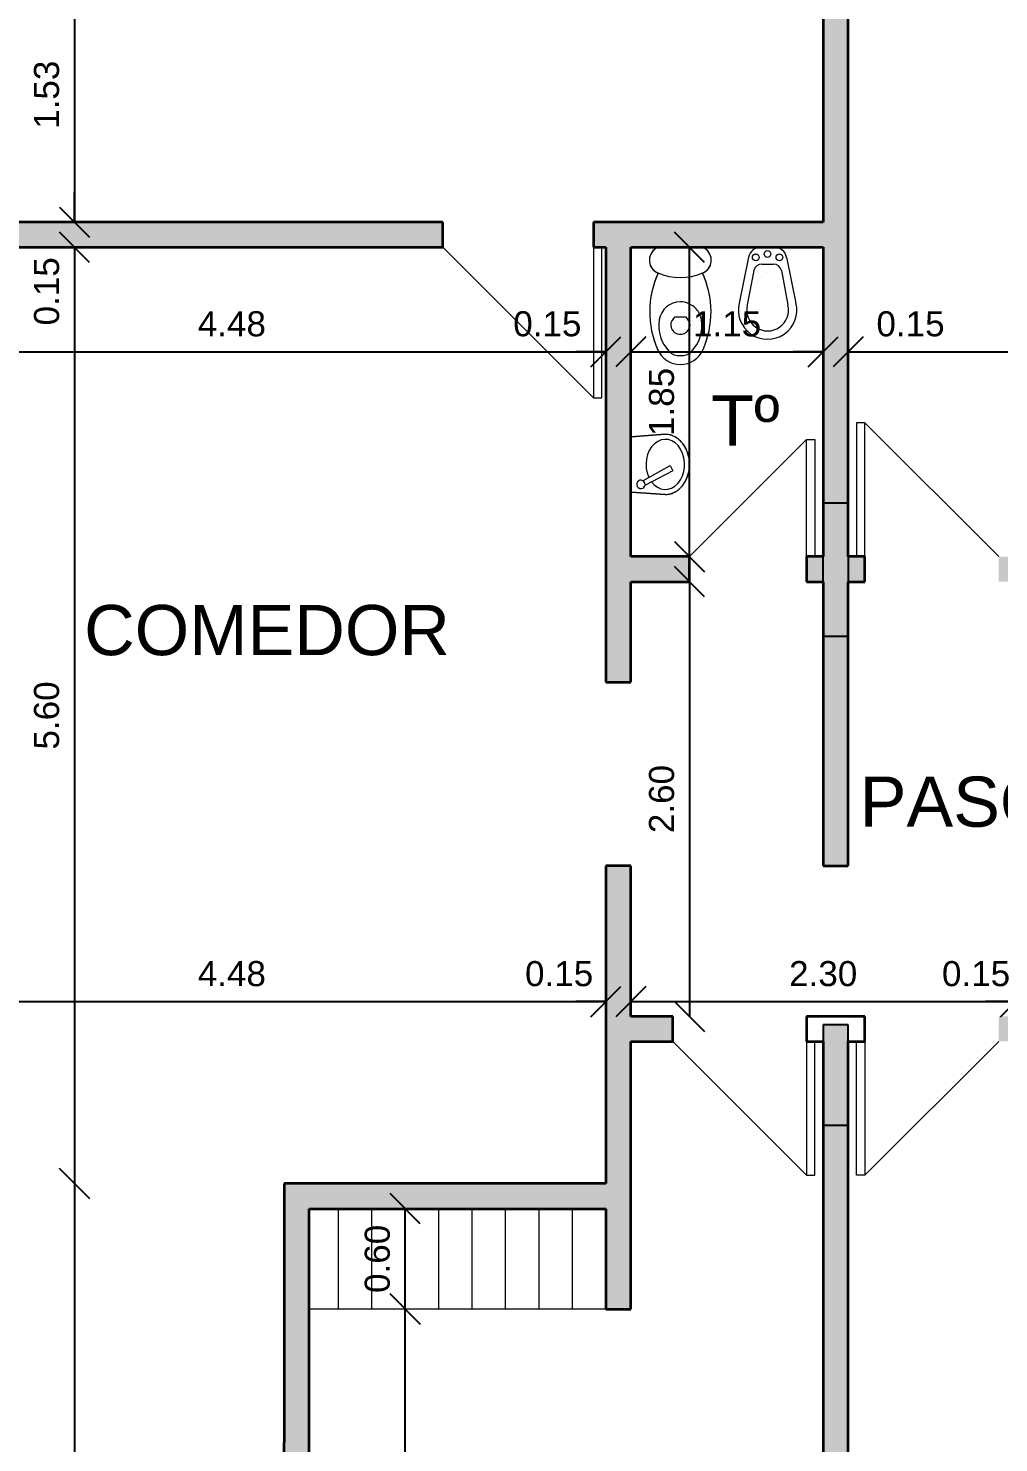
# Model space of a CAD drawing. Header units: metres. Extents: x 42 to 294, y -52 to 32.
# Drawn here: x 110.09 to 115.89, y -15.96 to -7.5 of the extents above; entities that cross this region are included whole.
import ezdxf

# ---------------------------------------------------------------- set-up
doc = ezdxf.new("R2010")
doc.units = ezdxf.units.M
doc.header["$LTSCALE"] = 0.15
doc.layers.get('0').update_dxf_attribs({"lineweight": 20})
for name, color, linetype, lineweight in [('A-DOORSYM', 1, 'Continuous', 9), ('A-WALL', 2, 'Continuous', 30), ('P-SANRFIM', 6, 'Continuous', 9)]:
    doc.layers.add(name, color=color, linetype=linetype, lineweight=lineweight)
doc.layers.add('Hatch', color=8, linetype='Continuous')
doc.layers.add('MUROS', color=11, linetype='Continuous')
doc.styles.get("Standard").update_dxf_attribs({"font": 'arial.ttf', "height": 0.15})
doc.dimstyles.new('Copy of Annotative', dxfattribs={"dimtxt": 0.15, "dimasz": 0.18, "dimexe": 0.18, "dimexo": 0.0625, "dimgap": 0.09, "dimtad": 1, "dimzin": 0, "dimdsep": 46, "dimtxsty": 'Standard', "dimblk": 'OBLIQUE', "dimcen": 0.09, "dimse1": 1, "dimse2": 1, "dimadec": 0, "dimazin": 0, "dimtfac": 1, "dimtofl": 0, "dimtmove": 0, "dimatfit": 3, "dimfxl": 1, "dimtolj": 1, "dimtzin": 0, "dimarcsym": 0})

# ---------------------------------------------------------------- blocks, each defined once
blk = doc.blocks.new('Puerta de 1 hoja - 90 x 210 cm-89-04 Tercer piso')
at = {"layer": 'A-DOORSYM', "lineweight": 13}
for p, q in [((0.7169, -0.975), (-0.1831, -0.075)), ((0.7169, -0.975), (-0.1831, -0.075)), ((0.7169, -0.075), (0.7169, -0.975))]:
    blk.add_line(p, q, dxfattribs=at)
blk = doc.blocks.new('Puerta de 1 hoja - 70x210 cm-114-04 Tercer piso')
at = {"layer": 'A-DOORSYM', "lineweight": 13}
for p, q in [((0.6169, 0.775), (-0.0831, 0.075)), ((0.6169, 0.775), (-0.0831, 0.075)), ((0.6169, 0.075), (0.6169, 0.775))]:
    blk.add_line(p, q, dxfattribs=at)
blk = doc.blocks.new('Puerta de 1 hoja - 80 x 210 cm-113-04 Tercer piso')
at = {"layer": 'A-DOORSYM', "lineweight": 13}
for p, q in [((0.6669, -0.875), (-0.1331, -0.075)), ((0.6669, -0.875), (-0.1331, -0.075)), ((0.6669, -0.075), (0.6669, -0.875))]:
    blk.add_line(p, q, dxfattribs=at)
blk = doc.blocks.new('Puerta de 1 hoja - 80 x 210 cm-84-04 Tercer piso')
at = {"layer": 'A-DOORSYM', "lineweight": 13}
for p, q in [((0.6669, 0.875), (-0.1331, 0.075)), ((0.6669, 0.875), (-0.1331, 0.075)), ((0.6669, 0.075), (0.6669, 0.875))]:
    blk.add_line(p, q, dxfattribs=at)
blk = doc.blocks.new('Puerta de 1 hoja - 80 x 210 cm-75-04 Tercer piso')
at = {"layer": 'A-DOORSYM', "lineweight": 13}
for p, q in [((0.6669, -0.875), (-0.1331, -0.075)), ((0.6669, -0.875), (-0.1331, -0.075)), ((0.6669, -0.075), (0.6669, -0.875))]:
    blk.add_line(p, q, dxfattribs=at)
blk = doc.blocks.new('WC w Cistern _5_ - 540 x 360mm-46-04 Tercer piso')
at = {"layer": 'P-SANRFIM'}
for p, q in [((-0.1469, -0.0015), (-0.1469, -0.0089)), ((-0.1469, -0.0015), (-0.1469, -0.0089)), ((0.1469, -0.0089), (0.1469, -0.0015)), ((0.1469, -0.0089), (0.1469, -0.0015)), ((-0.0431, -0.4306), (-0.0308, -0.4182)), ((-0.0308, -0.4182), (0.0308, -0.4182)), ((0.0308, -0.4182), (0.0431, -0.4306))]:
    blk.add_line(p, q, dxfattribs=at)
for centre, radius, start, end in [((-0.1028, -0.0787), 0.0825, 122.27446, 248.81924), ((-0.1028, -0.0787), 0.0825, 122.27446, 246.87823), ((0.1028, -0.0787), 0.0825, 291.18076, 57.72554), ((0.1028, -0.0787), 0.0825, 293.12177, 57.72554), ((0.375, -0.3882), 0.5584, 155.35449, 203.79689), ((0.375, -0.3882), 0.5584, 155.39027, 203.79689), ((0, 0.1621), 0.3443, 246.87823, 293.12177), ((-0.375, -0.3882), 0.5584, 336.20311, 24.64551), ((-0.375, -0.3882), 0.5584, 336.20311, 24.60973), ((0, -0.4559), 0.1282, 89.99847, 170.90608), ((0, -0.4559), 0.1282, 42.44528, 90.00153), ((0, -0.4559), 0.1282, 9.09392, 42.44528), ((0.0905, -0.4704), 0.2199, 170.90608, 224.39736), ((-0.0078, -0.4659), 0.05, 135, 197.18646), ((0, -0.4635), 0.0581, 197.18646, 342.81705), ((0.0078, -0.4659), 0.05, 342.81705, 45), ((-0.0905, -0.4704), 0.2199, 315.60264, 9.09392), ((0.0014, -0.553), 0.15, 203.79689, 269.46886), ((0.0014, -0.553), 0.15, 203.79689, 269.46886), ((-0.0083, -0.5671), 0.0816, 224.39736, 275.83548), ((-0.0014, -0.553), 0.15, 270.53114, 336.20311), ((-0.0014, -0.553), 0.15, 270.53114, 336.20311), ((0.0083, -0.5671), 0.0816, 264.16452, 315.60264)]:
    blk.add_arc(centre, radius, start, end, dxfattribs=at)
blk = doc.blocks.new('Basin - Small - Basin - Small-45-04 Tercer piso')
at = {"layer": 'P-SANRFIM'}
for p, q in [((-0.18, 0.205), (-0.165, 0)), ((-0.165, 0), (-0.18, 0.205)), ((0.0071, 0.2333), (0.0377, 0.2503)), ((0.0973, 0.0706), (0.0071, 0.2333)), ((0.0377, 0.2503), (0.1268, 0.083)), ((0.165, 0), (0.18, 0.205)), ((0.18, 0.205), (0.165, 0)), ((-0.165, 0), (0.165, 0)), ((0.165, 0), (-0.165, 0))]:
    blk.add_line(p, q, dxfattribs=at)
for start, end in [(28, 208), (208, 28)]:
    blk.add_arc((0.1195, 0.059), 0.025, start, end, dxfattribs=at)
for major_axis, ratio, start_param, end_param in [((-0.18, 0), 0.805556, 3.141593, 6.283185), ((0.15, 0), 0.766667, 5.476019, 11.537553)]:
    blk.add_ellipse((0, 0.205), major_axis=major_axis, ratio=ratio, start_param=start_param, end_param=end_param, dxfattribs=at)
at = {"layer": 'P-SANRFIM', "start_tangent": (-0.003421, 0.999994), "end_tangent": (-0.003421, -0.999994)}
blk.add_spline([(0.18, 0.205), (0.1788, 0.2213), (0.1755, 0.2373), (0.1699, 0.2529), (0.1663, 0.2605), (0.1622, 0.2679), (0.1576, 0.2751), (0.1524, 0.2821), (0.1468, 0.2889), (0.1407, 0.2954), (0.1342, 0.3016), (0.1273, 0.3075), (0.1199, 0.3131), (0.1122, 0.3184), (0.1042, 0.3232), (0.0958, 0.3278), (0.087, 0.3319), (0.0781, 0.3356), (0.0689, 0.3389), (0.0594, 0.3419), (0.0498, 0.3443), (0.0401, 0.3464), (0.0302, 0.3479), (0.0202, 0.3491), (0.0101, 0.3498), (0, 0.35), (-0.0101, 0.3498), (-0.0202, 0.3491), (-0.0302, 0.3479), (-0.0401, 0.3464), (-0.0546, 0.3432), (-0.0689, 0.3389), (-0.0826, 0.3338), (-0.0958, 0.3278), (-0.1083, 0.3208), (-0.1199, 0.3131), (-0.1308, 0.3046), (-0.1407, 0.2954), (-0.1496, 0.2856), (-0.1576, 0.2751), (-0.1643, 0.2642), (-0.1699, 0.2529), (-0.1743, 0.2412), (-0.1774, 0.2294), (-0.18, 0.205)], degree=3, dxfattribs=at)
blk = doc.blocks.new('Puerta de 1 hoja - 90 x 210 cm-70-02 Primer piso')
at = {"layer": 'A-DOORSYM', "lineweight": 13}
for p, q in [((0.7169, -0.975), (-0.1831, -0.075)), ((0.7169, -0.975), (-0.1831, -0.075)), ((0.7169, -0.075), (0.7169, -0.975))]:
    blk.add_line(p, q, dxfattribs=at)
blk = doc.blocks.new('Puerta de 1 hoja - 70x210 cm-65-02 Primer piso')
at = {"layer": 'A-DOORSYM', "lineweight": 13}
for p, q in [((0.6169, 0.775), (-0.0831, 0.075)), ((0.6169, 0.775), (-0.0831, 0.075)), ((0.6169, 0.075), (0.6169, 0.775))]:
    blk.add_line(p, q, dxfattribs=at)
blk = doc.blocks.new('Puerta de 1 hoja - 80 x 210 cm-64-02 Primer piso')
at = {"layer": 'A-DOORSYM', "lineweight": 13}
for p, q in [((0.6669, -0.875), (-0.1331, -0.075)), ((0.6669, -0.875), (-0.1331, -0.075)), ((0.6669, -0.075), (0.6669, -0.875))]:
    blk.add_line(p, q, dxfattribs=at)
blk = doc.blocks.new('Puerta de 1 hoja - 80 x 210 cm-63-02 Primer piso')
at = {"layer": 'A-DOORSYM', "lineweight": 13}
for p, q in [((0.6669, 0.875), (-0.1331, 0.075)), ((0.6669, 0.875), (-0.1331, 0.075)), ((0.6669, 0.075), (0.6669, 0.875))]:
    blk.add_line(p, q, dxfattribs=at)
blk = doc.blocks.new('Puerta de 1 hoja - 80 x 210 cm-11-02 Primer piso')
at = {"layer": 'A-DOORSYM', "lineweight": 13}
for p, q in [((0.6669, -0.875), (-0.1331, -0.075)), ((0.6669, -0.875), (-0.1331, -0.075)), ((0.6669, -0.075), (0.6669, -0.875))]:
    blk.add_line(p, q, dxfattribs=at)
blk = doc.blocks.new('_Oblique')
at = {"color": 0, "linetype": 'ByBlock', "lineweight": -2}
blk.add_line((-0.5, -0.5), (0.5, 0.5), dxfattribs=at)
blk = doc.blocks.new('*D2386')
at = {"color": 0, "lineweight": -2, "transparency": 16777216}
blk.add_line((109.0677, -9.434), (113.5427, -9.434), dxfattribs=at)
at = {"layer": 'Defpoints', "color": 0, "transparency": 16777216}
for p in [(109.0677, -9.434), (113.5427, -9.434), (113.5427, -9.434)]:
    blk.add_point(p, dxfattribs=at)
at = {"color": 0, "lineweight": -2, "transparency": 16777216, "xscale": 0.18, "yscale": 0.18, "zscale": 0.18, "rotation": 180}
blk.add_blockref('_Oblique', (109.0677, -9.434), dxfattribs=at)
at = {"color": 0, "lineweight": -2, "transparency": 16777216, "xscale": 0.18, "yscale": 0.18, "zscale": 0.18}
blk.add_blockref('_Oblique', (113.5427, -9.434), dxfattribs=at)
at = {"color": 0, "transparency": 16777216, "insert": (111.3052, -9.2674), "char_height": 0.15, "attachment_point": 5}
blk.add_mtext('\\A1;4.48', dxfattribs=at)
blk = doc.blocks.new('*D2387')
at = {"color": 0, "lineweight": -2, "transparency": 16777216}
for p, q in [((113.5427, -9.434), (113.3627, -9.434)), ((113.6927, -9.434), (113.8727, -9.434))]:
    blk.add_line(p, q, dxfattribs=at)
at = {"layer": 'Defpoints', "color": 0, "transparency": 16777216}
for p in [(113.5427, -9.434), (113.6927, -9.434), (113.6927, -9.434)]:
    blk.add_point(p, dxfattribs=at)
at = {"color": 0, "lineweight": -2, "transparency": 16777216, "xscale": 0.18, "yscale": 0.18, "zscale": 0.18}
blk.add_blockref('_Oblique', (113.5427, -9.434), dxfattribs=at)
at = {"color": 0, "lineweight": -2, "transparency": 16777216, "xscale": 0.18, "yscale": 0.18, "zscale": 0.18, "rotation": 180}
blk.add_blockref('_Oblique', (113.6927, -9.434), dxfattribs=at)
at = {"color": 0, "transparency": 16777216, "insert": (113.1926, -9.2674), "char_height": 0.15, "attachment_point": 5}
blk.add_mtext('\\A1;0.15', dxfattribs=at)
blk = doc.blocks.new('*D2388')
at = {"color": 0, "lineweight": -2, "transparency": 16777216}
blk.add_line((113.6927, -9.434), (114.8427, -9.434), dxfattribs=at)
at = {"layer": 'Defpoints', "color": 0, "transparency": 16777216}
for p in [(113.6927, -9.434), (114.8427, -9.434), (114.8427, -9.434)]:
    blk.add_point(p, dxfattribs=at)
at = {"color": 0, "lineweight": -2, "transparency": 16777216, "xscale": 0.18, "yscale": 0.18, "zscale": 0.18, "rotation": 180}
blk.add_blockref('_Oblique', (113.6927, -9.434), dxfattribs=at)
at = {"color": 0, "lineweight": -2, "transparency": 16777216, "xscale": 0.18, "yscale": 0.18, "zscale": 0.18}
blk.add_blockref('_Oblique', (114.8427, -9.434), dxfattribs=at)
at = {"color": 0, "transparency": 16777216, "insert": (114.2677, -9.2674), "char_height": 0.15, "attachment_point": 5}
blk.add_mtext('\\A1;1.15', dxfattribs=at)
blk = doc.blocks.new('*D2389')
at = {"color": 0, "lineweight": -2, "transparency": 16777216}
for p, q in [((114.8427, -9.434), (114.6627, -9.434)), ((114.9927, -9.434), (115.1727, -9.434))]:
    blk.add_line(p, q, dxfattribs=at)
at = {"layer": 'Defpoints', "color": 0, "transparency": 16777216}
for p in [(114.8427, -9.434), (114.9927, -9.434), (114.9927, -9.434)]:
    blk.add_point(p, dxfattribs=at)
at = {"color": 0, "lineweight": -2, "transparency": 16777216, "xscale": 0.18, "yscale": 0.18, "zscale": 0.18}
blk.add_blockref('_Oblique', (114.8427, -9.434), dxfattribs=at)
at = {"color": 0, "lineweight": -2, "transparency": 16777216, "xscale": 0.18, "yscale": 0.18, "zscale": 0.18, "rotation": 180}
blk.add_blockref('_Oblique', (114.9927, -9.434), dxfattribs=at)
at = {"color": 0, "transparency": 16777216, "insert": (115.365, -9.2674), "char_height": 0.15, "attachment_point": 5}
blk.add_mtext('\\A1;0.15', dxfattribs=at)
blk = doc.blocks.new('*D2390')
at = {"color": 0, "lineweight": -2, "transparency": 16777216}
blk.add_line((114.9927, -9.434), (119.1927, -9.434), dxfattribs=at)
at = {"layer": 'Defpoints', "color": 0, "transparency": 16777216}
for p in [(114.9927, -9.434), (119.1927, -9.4055), (119.1927, -9.434)]:
    blk.add_point(p, dxfattribs=at)
at = {"color": 0, "lineweight": -2, "transparency": 16777216, "xscale": 0.18, "yscale": 0.18, "zscale": 0.18, "rotation": 180}
blk.add_blockref('_Oblique', (114.9927, -9.434), dxfattribs=at)
at = {"color": 0, "lineweight": -2, "transparency": 16777216, "xscale": 0.18, "yscale": 0.18, "zscale": 0.18}
blk.add_blockref('_Oblique', (119.1927, -9.434), dxfattribs=at)
at = {"color": 0, "transparency": 16777216, "insert": (117.0927, -9.2674), "char_height": 0.15, "attachment_point": 5}
blk.add_mtext('\\A1;4.20', dxfattribs=at)
blk = doc.blocks.new('*D2398')
at = {"color": 0, "lineweight": -2, "transparency": 16777216}
blk.add_line((109.0677, -13.3207), (113.5427, -13.3207), dxfattribs=at)
at = {"layer": 'Defpoints', "color": 0, "transparency": 16777216}
for p in [(109.0677, -13.3207), (113.5427, -13.3207), (113.5427, -13.3207)]:
    blk.add_point(p, dxfattribs=at)
at = {"color": 0, "lineweight": -2, "transparency": 16777216, "xscale": 0.18, "yscale": 0.18, "zscale": 0.18, "rotation": 180}
blk.add_blockref('_Oblique', (109.0677, -13.3207), dxfattribs=at)
at = {"color": 0, "lineweight": -2, "transparency": 16777216, "xscale": 0.18, "yscale": 0.18, "zscale": 0.18}
blk.add_blockref('_Oblique', (113.5427, -13.3207), dxfattribs=at)
at = {"color": 0, "transparency": 16777216, "insert": (111.3052, -13.1541), "char_height": 0.15, "attachment_point": 5}
blk.add_mtext('\\A1;4.48', dxfattribs=at)
blk = doc.blocks.new('*D2399')
at = {"color": 0, "lineweight": -2, "transparency": 16777216}
for p, q in [((113.5427, -13.3207), (113.3627, -13.3207)), ((113.6927, -13.3207), (113.8727, -13.3207))]:
    blk.add_line(p, q, dxfattribs=at)
at = {"layer": 'Defpoints', "color": 0, "transparency": 16777216}
for p in [(113.5427, -13.3207), (113.6927, -13.3183), (113.6927, -13.3207)]:
    blk.add_point(p, dxfattribs=at)
at = {"color": 0, "lineweight": -2, "transparency": 16777216, "xscale": 0.18, "yscale": 0.18, "zscale": 0.18}
blk.add_blockref('_Oblique', (113.5427, -13.3207), dxfattribs=at)
at = {"color": 0, "lineweight": -2, "transparency": 16777216, "xscale": 0.18, "yscale": 0.18, "zscale": 0.18, "rotation": 180}
blk.add_blockref('_Oblique', (113.6927, -13.3207), dxfattribs=at)
at = {"color": 0, "transparency": 16777216, "insert": (113.2631, -13.1541), "char_height": 0.15, "attachment_point": 5}
blk.add_mtext('\\A1;0.15', dxfattribs=at)
blk = doc.blocks.new('*D2400')
at = {"color": 0, "lineweight": -2, "transparency": 16777216}
blk.add_line((113.6927, -13.3207), (115.9927, -13.3207), dxfattribs=at)
at = {"layer": 'Defpoints', "color": 0, "transparency": 16777216}
for p in [(113.6927, -13.3183), (115.9927, -13.3207), (115.9927, -13.3217)]:
    blk.add_point(p, dxfattribs=at)
at = {"color": 0, "lineweight": -2, "transparency": 16777216, "xscale": 0.18, "yscale": 0.18, "zscale": 0.18, "rotation": 180}
blk.add_blockref('_Oblique', (113.6927, -13.3207), dxfattribs=at)
at = {"color": 0, "lineweight": -2, "transparency": 16777216, "xscale": 0.18, "yscale": 0.18, "zscale": 0.18}
blk.add_blockref('_Oblique', (115.9927, -13.3207), dxfattribs=at)
at = {"color": 0, "transparency": 16777216, "insert": (114.8427, -13.154), "char_height": 0.15, "attachment_point": 5}
blk.add_mtext('\\A1;2.30', dxfattribs=at)
blk = doc.blocks.new('*D2401')
at = {"color": 0, "lineweight": -2, "transparency": 16777216}
for p, q in [((115.9927, -13.3207), (115.8127, -13.3207)), ((116.1427, -13.3207), (116.3227, -13.3207))]:
    blk.add_line(p, q, dxfattribs=at)
at = {"layer": 'Defpoints', "color": 0, "transparency": 16777216}
for p in [(115.9927, -13.3217), (116.1427, -13.3207), (116.1427, -13.3207)]:
    blk.add_point(p, dxfattribs=at)
at = {"color": 0, "lineweight": -2, "transparency": 16777216, "xscale": 0.18, "yscale": 0.18, "zscale": 0.18}
blk.add_blockref('_Oblique', (115.9927, -13.3207), dxfattribs=at)
at = {"color": 0, "lineweight": -2, "transparency": 16777216, "xscale": 0.18, "yscale": 0.18, "zscale": 0.18, "rotation": 180}
blk.add_blockref('_Oblique', (116.1427, -13.3207), dxfattribs=at)
at = {"color": 0, "transparency": 16777216, "insert": (115.7571, -13.1541), "char_height": 0.15, "attachment_point": 5}
blk.add_mtext('\\A1;0.15', dxfattribs=at)
blk = doc.blocks.new('*D2511')
at = {"color": 0, "lineweight": -2, "transparency": 16777216}
blk.add_line((110.3643, -7.134), (110.3643, -8.659), dxfattribs=at)
at = {"layer": 'Defpoints', "color": 0, "transparency": 16777216}
for p in [(110.3601, -7.134), (110.3638, -8.659), (110.3643, -8.659)]:
    blk.add_point(p, dxfattribs=at)
at = {"color": 0, "lineweight": -2, "transparency": 16777216, "xscale": 0.18, "yscale": 0.18, "zscale": 0.18}
for p, rotation in [((110.3643, -7.134), 90), ((110.3643, -8.659), 270)]:
    blk.add_blockref('_Oblique', p, dxfattribs=dict(at, rotation=rotation))
at = {"color": 0, "transparency": 16777216, "insert": (110.1976, -7.8965), "char_height": 0.15, "attachment_point": 5, "rotation": 90}
blk.add_mtext('\\A1;1.53', dxfattribs=at)
blk = doc.blocks.new('*D2512')
at = {"color": 0, "lineweight": -2, "transparency": 16777216}
for p, q in [((110.3643, -8.659), (110.3643, -8.479)), ((110.3643, -8.809), (110.3643, -8.989))]:
    blk.add_line(p, q, dxfattribs=at)
at = {"layer": 'Defpoints', "color": 0, "transparency": 16777216}
for p in [(110.3638, -8.659), (110.3643, -8.809), (110.365, -8.809)]:
    blk.add_point(p, dxfattribs=at)
at = {"color": 0, "lineweight": -2, "transparency": 16777216, "xscale": 0.18, "yscale": 0.18, "zscale": 0.18}
for p, rotation in [((110.3643, -8.659), 270), ((110.3643, -8.809), 90)]:
    blk.add_blockref('_Oblique', p, dxfattribs=dict(at, rotation=rotation))
at = {"color": 0, "transparency": 16777216, "insert": (110.1977, -9.0722), "char_height": 0.15, "attachment_point": 5, "rotation": 90}
blk.add_mtext('\\A1;0.15', dxfattribs=at)
blk = doc.blocks.new('*D2513')
at = {"color": 0, "lineweight": -2, "transparency": 16777216}
blk.add_line((110.3643, -8.809), (110.3643, -14.409), dxfattribs=at)
at = {"layer": 'Defpoints', "color": 0, "transparency": 16777216}
for p in [(110.365, -8.809), (110.3643, -14.409), (110.3936, -14.409)]:
    blk.add_point(p, dxfattribs=at)
at = {"color": 0, "lineweight": -2, "transparency": 16777216, "xscale": 0.18, "yscale": 0.18, "zscale": 0.18}
for p, rotation in [((110.3643, -8.809), 90), ((110.3643, -14.409), 270)]:
    blk.add_blockref('_Oblique', p, dxfattribs=dict(at, rotation=rotation))
at = {"color": 0, "transparency": 16777216, "insert": (110.1977, -11.609), "char_height": 0.15, "attachment_point": 5, "rotation": 90}
blk.add_mtext('\\A1;5.60', dxfattribs=at)
blk = doc.blocks.new('*D2514')
at = {"color": 0, "lineweight": -2, "transparency": 16777216}
blk.add_line((110.3643, -14.409), (110.3643, -19.559), dxfattribs=at)
at = {"layer": 'Defpoints', "color": 0, "transparency": 16777216}
for p in [(110.3936, -14.409), (110.3643, -19.559), (110.4052, -19.559)]:
    blk.add_point(p, dxfattribs=at)
at = {"color": 0, "lineweight": -2, "transparency": 16777216, "xscale": 0.18, "yscale": 0.18, "zscale": 0.18}
for p, rotation in [((110.3643, -14.409), 90), ((110.3643, -19.559), 270)]:
    blk.add_blockref('_Oblique', p, dxfattribs=dict(at, rotation=rotation))
at = {"color": 0, "transparency": 16777216, "insert": (110.1977, -16.984), "char_height": 0.15, "attachment_point": 5, "rotation": 90}
blk.add_mtext('\\A1;5.15', dxfattribs=at)
blk = doc.blocks.new('*D2520')
at = {"color": 0, "lineweight": -2, "transparency": 16777216}
blk.add_line((114.0427, -10.659), (114.0427, -8.809), dxfattribs=at)
at = {"layer": 'Defpoints', "color": 0, "transparency": 16777216}
for p in [(114.0427, -8.809), (114.0427, -8.809), (114.0427, -10.659)]:
    blk.add_point(p, dxfattribs=at)
at = {"color": 0, "lineweight": -2, "transparency": 16777216, "xscale": 0.18, "yscale": 0.18, "zscale": 0.18}
for p, rotation in [((114.0427, -8.809), 90), ((114.0427, -10.659), 270)]:
    blk.add_blockref('_Oblique', p, dxfattribs=dict(at, rotation=rotation))
at = {"color": 0, "transparency": 16777216, "insert": (113.8761, -9.734), "char_height": 0.15, "attachment_point": 5, "rotation": 90}
blk.add_mtext('\\A1;1.85', dxfattribs=at)
blk = doc.blocks.new('*D2521')
at = {"color": 0, "lineweight": -2, "transparency": 16777216}
blk.add_line((112.3427, -19.559), (112.3427, -15.159), dxfattribs=at)
at = {"layer": 'Defpoints', "color": 0, "transparency": 16777216}
for p in [(112.3427, -15.159), (112.3427, -15.159), (112.345, -19.559)]:
    blk.add_point(p, dxfattribs=at)
at = {"color": 0, "lineweight": -2, "transparency": 16777216, "xscale": 0.18, "yscale": 0.18, "zscale": 0.18}
for p, rotation in [((112.3427, -15.159), 90), ((112.3427, -19.559), 270)]:
    blk.add_blockref('_Oblique', p, dxfattribs=dict(at, rotation=rotation))
at = {"color": 0, "transparency": 16777216, "insert": (112.1761, -17.359), "char_height": 0.15, "attachment_point": 5, "rotation": 90}
blk.add_mtext('\\A1;4.40', dxfattribs=at)
blk = doc.blocks.new('*D2522')
at = {"color": 0, "lineweight": -2, "transparency": 16777216}
blk.add_line((112.3427, -15.159), (112.3427, -14.559), dxfattribs=at)
at = {"layer": 'Defpoints', "color": 0, "transparency": 16777216}
for p in [(112.3427, -14.559), (112.3427, -14.559), (112.3427, -15.159)]:
    blk.add_point(p, dxfattribs=at)
at = {"color": 0, "lineweight": -2, "transparency": 16777216, "xscale": 0.18, "yscale": 0.18, "zscale": 0.18}
for p, rotation in [((112.3427, -14.559), 90), ((112.3427, -15.159), 270)]:
    blk.add_blockref('_Oblique', p, dxfattribs=dict(at, rotation=rotation))
at = {"color": 0, "transparency": 16777216, "insert": (112.1761, -14.859), "char_height": 0.15, "attachment_point": 5, "rotation": 90}
blk.add_mtext('\\A1;0.60', dxfattribs=at)
blk = doc.blocks.new('*D2523')
at = {"color": 0, "lineweight": -2, "transparency": 16777216}
blk.add_line((114.0431, -10.809), (114.0431, -13.409), dxfattribs=at)
at = {"layer": 'Defpoints', "color": 0, "transparency": 16777216}
for p in [(114.0427, -10.809), (114.0427, -13.409), (114.0431, -13.409)]:
    blk.add_point(p, dxfattribs=at)
at = {"color": 0, "lineweight": -2, "transparency": 16777216, "xscale": 0.18, "yscale": 0.18, "zscale": 0.18}
for p, rotation in [((114.0431, -10.809), 90), ((114.0431, -13.409), 270)]:
    blk.add_blockref('_Oblique', p, dxfattribs=dict(at, rotation=rotation))
at = {"color": 0, "transparency": 16777216, "insert": (113.8765, -12.109), "char_height": 0.15, "attachment_point": 5, "rotation": 90}
blk.add_mtext('\\A1;2.60', dxfattribs=at)

msp = doc.modelspace()

# ---------------------------------------------------------------- hatches: boundary and pattern name
at = {"layer": 'Hatch'}
msp.add_hatch(color=256, dxfattribs=at).paths.add_polyline_path([(114.8427, -11.1371), (114.9927, -11.1371), (114.9927, -10.3371), (114.8427, -10.3371)])
at = {"layer": 'Hatch', "ltscale": 0.2}
msp.add_hatch(color=256, dxfattribs=at).paths.add_polyline_path([(114.9927, -13.459), (114.8427, -13.459), (114.8427, -14.059), (114.9927, -14.059)])
at = {"layer": 'MUROS'}
h = msp.add_hatch(color=256, dxfattribs=at)
h.paths.add_polyline_path([(114.9927, -11.1371), (114.8427, -11.1371), (114.8427, -12.509), (114.9927, -12.509)])
h.paths.add_polyline_path([(114.0427, -10.659), (113.6927, -10.659), (113.6927, -8.809), (114.8427, -8.809), (114.8427, -10.3371), (114.9927, -10.3371), (114.9927, -7.134), (114.8427, -7.134), (114.8427, -8.659), (113.4677, -8.659), (113.4677, -8.809), (113.5177, -8.809), (113.5427, -8.809), (113.5427, -11.409), (113.6927, -11.409), (113.6927, -10.809), (114.0427, -10.809)])
h.paths.add_polyline_path([(114.8427, -10.659), (114.7427, -10.659), (114.7427, -10.809), (114.8427, -10.809)], flags=17)
h.paths.add_polyline_path([(115.0927, -10.659), (115.0427, -10.659), (114.9927, -10.659), (114.9927, -10.809), (115.0927, -10.809)])
h.paths.add_polyline_path([(119.4927, -9.909), (119.1927, -9.909), (119.1927, -10.659), (119.4927, -10.659)])
h = msp.add_hatch(color=256, dxfattribs=at)
h.paths.add_polyline_path([(107.1527, -8.659), (107.1527, -8.809), (107.3573, -8.809), (107.3573, -8.659)])
h.paths.add_polyline_path([(106.1027, -8.809), (106.1027, -8.659), (105.8677, -8.659), (105.8677, -8.809)])
h.paths.add_polyline_path([(105.5027, -8.659), (105.5027, -8.809), (105.7073, -8.809), (105.7073, -8.659)])
h.paths.add_polyline_path([(107.5177, -10.309), (107.5177, -10.459), (108.9073, -10.459), (108.9073, -10.309), (108.3027, -10.309), (108.3027, -9.609), (108.9177, -9.609), (108.9177, -9.859), (109.0677, -9.859), (109.0677, -8.809), (112.5677, -8.809), (112.5677, -8.659), (107.5177, -8.659), (107.5177, -8.809), (108.2027, -8.809), (108.2027, -10.309)])
h.paths.add_polyline_path([(108.3027, -9.509), (108.3027, -8.809), (108.9177, -8.809), (108.9177, -9.509)], flags=16)
h.paths.add_polyline_path([(109.0677, -10.459), (108.9177, -10.459), (108.9177, -11.209), (109.0677, -11.209)])
h.paths.add_polyline_path([(108.0677, -12.209), (108.0677, -12.359), (108.9177, -12.359), (108.9177, -13.359), (109.0677, -13.359), (109.0677, -12.209)])
h.paths.add_polyline_path([(105.6152, -8.6214), (105.6152, -8.1386), (105.3061, -8.1386), (105.3061, -8.6214)], flags=9)
h.paths.add_polyline_path([(108.367, -9.0539), (108.8499, -9.0539), (108.8499, -8.7448), (108.367, -8.7448)], flags=24)
h.paths.add_polyline_path([(108.3511, -9.423), (108.8339, -9.423), (108.8339, -9.1139), (108.3511, -9.1139)], flags=8)
h = msp.add_hatch(color=256, dxfattribs=at)
h.paths.add_polyline_path([(114.9927, -14.059), (114.8427, -14.059), (114.8427, -18.6491), (114.9927, -18.6491)])
h.paths.add_polyline_path([(111.7677, -14.559), (113.5427, -14.559), (113.5427, -15.159), (113.6927, -15.159), (113.6927, -13.559), (113.9427, -13.559), (113.9427, -13.409), (113.6927, -13.409), (113.6927, -12.509), (113.5427, -12.509), (113.5427, -14.409), (111.6177, -14.409), (111.6177, -15.9583), (111.6177, -17.0632), (111.6177, -18.6491), (111.7677, -18.6491)])
h.paths.add_polyline_path([(119.4927, -10.809), (119.1927, -10.809), (119.1927, -12.509), (118.4427, -12.509), (117.1927, -12.509), (117.1927, -12.409), (117.0427, -12.409), (117.0427, -12.509), (115.9927, -12.509), (115.9927, -13.409), (115.8927, -13.409), (115.8927, -13.559), (116.1427, -13.559), (116.1427, -12.659), (117.0427, -12.659), (117.0427, -13.559), (117.1927, -13.559), (117.1927, -12.659), (119.1927, -12.659), (119.1927, -13.459), (119.4927, -13.459)])
h.paths.add_polyline_path([(119.4927, -14.059), (119.1927, -14.059), (119.1927, -14.359), (117.1927, -14.359), (117.1927, -14.259), (117.0427, -14.259), (117.0427, -14.509), (119.1927, -14.509), (119.1927, -14.609), (119.4927, -14.609)])
h.paths.add_polyline_path([(118.6927, -10.659), (116.1427, -10.659), (116.1427, -10.059), (115.9927, -10.059), (115.9927, -10.659), (115.8927, -10.659), (115.8927, -10.809), (115.9927, -10.809), (115.9927, -11.609), (116.1427, -11.609), (116.1427, -10.809), (117.0427, -10.809), (117.0427, -11.709), (117.1927, -11.709), (117.1927, -10.809), (118.6927, -10.809)])

# ---------------------------------------------------------------- linework, layer by layer
for p, q in [((111.9427, -15.159), (111.9427, -14.559)), ((112.1427, -15.159), (112.1427, -14.559)), ((112.3427, -15.159), (112.3427, -14.559)), ((112.5427, -15.159), (112.5427, -14.559)), ((112.7427, -15.159), (112.7427, -14.559)), ((112.9427, -15.159), (112.9427, -14.559)), ((113.1427, -15.159), (113.1427, -14.559)), ((113.3427, -15.159), (113.3427, -14.559)), ((113.5427, -15.159), (111.7677, -15.159))]:
    msp.add_line(p, q)
at = {"layer": 'A-DOORSYM'}
for p, q in [((113.5177, -8.809), (113.4677, -8.809)), ((113.5177, -9.709), (113.5177, -8.809)), ((113.4677, -9.709), (113.5177, -9.709)), ((115.0927, -9.859), (115.0427, -9.859)), ((115.0427, -9.859), (115.0427, -10.659)), ((114.7427, -9.959), (114.7927, -9.959)), ((114.7927, -9.959), (114.7927, -10.659)), ((114.7927, -10.659), (114.7427, -10.659)), ((115.0427, -10.659), (115.0927, -10.659)), ((114.7927, -13.559), (114.7427, -13.559)), ((114.7927, -14.359), (114.7927, -13.559)), ((115.0427, -14.359), (115.0427, -13.559)), ((115.0427, -13.559), (115.0927, -13.559)), ((114.7427, -14.359), (114.7927, -14.359)), ((115.0927, -14.359), (115.0427, -14.359))]:
    msp.add_line(p, q, dxfattribs=at)
at = {"layer": 'A-WALL', "lineweight": 35}
for p, q in [((114.8427, -7.134), (114.8427, -8.659)), ((114.9927, -10.659), (114.9927, -7.134)), ((112.5677, -8.659), (107.1527, -8.659)), ((112.5677, -8.809), (112.5677, -8.659)), ((114.8427, -8.659), (113.4677, -8.659)), ((113.4677, -8.659), (113.4677, -8.809)), ((109.0677, -8.809), (112.5677, -8.809)), ((113.4677, -8.809), (113.5427, -8.809)), ((113.5427, -8.809), (113.5427, -11.409)), ((113.6927, -8.809), (114.8427, -8.809)), ((113.6927, -10.659), (113.6927, -8.809)), ((114.8427, -8.809), (114.8427, -10.659)), ((114.0427, -10.659), (113.6927, -10.659)), ((114.0427, -10.809), (114.0427, -10.659)), ((114.8427, -10.659), (114.7427, -10.659)), ((114.7427, -10.659), (114.7427, -10.809)), ((115.0927, -10.659), (114.9927, -10.659)), ((115.0927, -10.809), (115.0927, -10.659)), ((113.6927, -11.409), (113.6927, -10.809)), ((113.6927, -10.809), (114.0427, -10.809)), ((114.7427, -10.809), (114.8427, -10.809)), ((114.8427, -10.809), (114.8427, -12.509)), ((114.9927, -10.809), (115.0927, -10.809)), ((114.9927, -12.509), (114.9927, -10.809)), ((113.5427, -11.409), (113.6927, -11.409)), ((113.6927, -12.509), (113.5427, -12.509)), ((113.5427, -12.509), (113.5427, -14.409)), ((113.6927, -13.409), (113.6927, -12.509)), ((114.8427, -12.509), (114.9927, -12.509)), ((113.9427, -13.409), (113.6927, -13.409)), ((113.9427, -13.559), (113.9427, -13.409)), ((115.0927, -13.409), (114.7427, -13.409)), ((114.7427, -13.409), (114.7427, -13.559)), ((115.0927, -13.559), (115.0927, -13.409)), ((113.6927, -15.159), (113.6927, -13.559)), ((113.6927, -13.559), (113.9427, -13.559)), ((114.7427, -13.559), (114.8427, -13.559)), ((114.8427, -13.559), (114.8427, -19.559)), ((114.9927, -19.559), (114.9927, -13.559)), ((114.9927, -13.559), (115.0927, -13.559)), ((111.6177, -14.409), (111.6177, -15.9583)), ((113.5427, -14.409), (111.6177, -14.409)), ((111.7677, -19.559), (111.7677, -14.559)), ((111.7677, -14.559), (113.5427, -14.559)), ((113.5427, -14.559), (113.5427, -15.159)), ((113.5427, -15.159), (113.6927, -15.159)), ((111.6177, -17.0632), (111.6177, -15.9583))]:
    msp.add_line(p, q, dxfattribs=at)
at = {"layer": 'Hatch', "ltscale": 0.2}
for p, q in [((114.8427, -11.1371), (114.8427, -10.3371)), ((114.8427, -10.3371), (114.9927, -10.3371)), ((114.9927, -10.3371), (114.9927, -11.1371)), ((114.9928, -11.1371), (114.8428, -11.1371)), ((114.9927, -13.459), (114.8427, -13.459)), ((114.8427, -13.459), (114.8427, -14.059)), ((114.9927, -14.059), (114.9927, -13.459)), ((114.8427, -14.059), (114.9927, -14.059))]:
    msp.add_line(p, q, dxfattribs=at)
at = {"layer": 'P-SANRFIM'}
for p, q in [((114.3961, -8.8689), (114.3401, -9.1421)), ((114.4696, -8.809), (114.5504, -8.809)), ((114.6239, -8.8689), (114.6799, -9.1421)), ((114.4274, -8.947), (114.3886, -9.154)), ((114.476, -8.909), (114.544, -8.909)), ((114.51, -8.959), (114.51, -8.959)), ((114.5926, -8.947), (114.6313, -9.154))]:
    msp.add_line(p, q, dxfattribs=at)
for centre in [(114.4391, -8.869), (114.51, -8.849), (114.5808, -8.869)]:
    msp.add_circle(centre, 0.02, dxfattribs=at)
for centre, radius, start, end in [((114.4696, -8.884), 0.075, 90, 168.40971), ((114.5504, -8.884), 0.075, 11.59029, 90), ((114.476, -8.959), 0.05, 90, 166.12865), ((114.544, -8.959), 0.05, 13.87135, 90), ((114.51, -9.184), 0.175, 166.12865, 13.87135), ((114.51, -9.184), 0.125, 166.12865, 13.87135)]:
    msp.add_arc(centre, radius, start, end, dxfattribs=at)

# ---------------------------------------------------------------- block references
at = {"layer": 'A-DOORSYM'}
for name, p in [('Puerta de 1 hoja - 90 x 210 cm-89-04 Tercer piso', (112.7508, -8.734)), ('Puerta de 1 hoja - 90 x 210 cm-70-02 Primer piso', (112.7508, -8.734)), ('Puerta de 1 hoja - 70x210 cm-114-04 Tercer piso', (114.1258, -10.734)), ('Puerta de 1 hoja - 70x210 cm-65-02 Primer piso', (114.1258, -10.734)), ('Puerta de 1 hoja - 80 x 210 cm-75-04 Tercer piso', (114.0758, -13.484)), ('Puerta de 1 hoja - 80 x 210 cm-11-02 Primer piso', (114.0758, -13.484))]:
    msp.add_blockref(name, p, dxfattribs=at)
at = {"layer": 'A-DOORSYM', "rotation": 180}
for name, p in [('Puerta de 1 hoja - 80 x 210 cm-113-04 Tercer piso', (115.7595, -10.734)), ('Puerta de 1 hoja - 80 x 210 cm-64-02 Primer piso', (115.7595, -10.734)), ('Puerta de 1 hoja - 80 x 210 cm-84-04 Tercer piso', (115.7595, -13.484)), ('Puerta de 1 hoja - 80 x 210 cm-63-02 Primer piso', (115.7595, -13.484))]:
    msp.add_blockref(name, p, dxfattribs=at)
at = {"layer": 'P-SANRFIM'}
msp.add_blockref('WC w Cistern _5_ - 540 x 360mm-46-04 Tercer piso', (113.9882, -8.8075), dxfattribs=at)
at = {"layer": 'P-SANRFIM', "rotation": 269.9999999999997}
msp.add_blockref('Basin - Small - Basin - Small-45-04 Tercer piso', (113.6932, -10.1075), dxfattribs=at)

# ---------------------------------------------------------------- texts
at = {"char_height": 0.3, "width": 8.330833, "attachment_point": 1}
for s, insert in [('Tº', (114.1731, -9.6948)), ('COMEDOR', (110.4216, -10.9483)), ('PASO', (115.0613, -11.9745))]:
    msp.add_mtext(s, dxfattribs=dict(at, insert=insert))

# ---------------------------------------------------------------- dimensions: what is measured, and where the dimension line sits
for base, p1, p2, override, picture, middle in [((110.3642691845, -8.6590148072), (110.3600700354, -7.1340148072), (110.3637752415, -8.6590148072), {"dimscale": 0, "dimtix": 0, "dimtofl": 0, "dimtmove": 1, "dimatfit": 3}, '*D2511', (110.1976320768, -7.8965148072)), ((110.3643, -14.409), (110.365, -8.809), (110.3936, -14.409), {"dimscale": 0, "dimtix": 0, "dimtofl": 0, "dimtmove": 1, "dimatfit": 3}, '*D2513', (110.1977, -11.609)), ((114.0427, -8.809), (114.0427, -10.659), (114.0427, -8.809), {"dimscale": 0, "dimtix": 0, "dimtofl": 0, "dimtmove": 0, "dimatfit": 3}, '*D2520', (113.8761, -9.734)), ((114.0431, -13.409), (114.0427, -10.809), (114.0427, -13.409), {"dimscale": 0, "dimtix": 0, "dimtofl": 0, "dimtmove": 0, "dimatfit": 3}, '*D2523', (113.8765, -12.109)), ((110.3643, -19.559), (110.3936, -14.409), (110.4052, -19.559), {"dimscale": 0, "dimtix": 0, "dimtofl": 0, "dimtmove": 1, "dimatfit": 3}, '*D2514', (110.1977, -16.984)), ((112.3427, -14.559), (112.3427, -15.159), (112.3427, -14.559), {"dimscale": 0, "dimtix": 0, "dimtofl": 0, "dimtmove": 0, "dimatfit": 3}, '*D2522', (112.1761, -14.859)), ((112.3427, -15.159), (112.345, -19.559), (112.3427, -15.159), {"dimscale": 0, "dimtix": 0, "dimtofl": 0, "dimtmove": 0, "dimatfit": 3}, '*D2521', (112.1761, -17.359))]:
    dim = msp.add_linear_dim(base=base, p1=p1, p2=p2, angle=90, dimstyle='Copy of Annotative', override=override)
    dim.commit()
    dim.dimension.update_dxf_attribs({"geometry": picture, "text_midpoint": middle})
dim = msp.add_linear_dim(base=(110.3643, -8.809), p1=(110.3638, -8.659), p2=(110.365, -8.809), angle=90, dimstyle='Copy of Annotative', override={"dimscale": 0, "dimtix": 0, "dimtofl": 0, "dimtmove": 1, "dimatfit": 3})
dim.commit()
dim.dimension.update_dxf_attribs({"geometry": '*D2512', "text_midpoint": (110.3643, -9.0722), "dimtype": 160})
for base, p1, p2, picture, middle in [((113.5426618489, -9.4339931251), (109.0676618489, -9.4339931251), (113.5426618489, -9.4339931251), '*D2386', (111.3051618489, -9.2674071769)), ((114.8427, -9.434), (113.6927, -9.434), (114.8427, -9.434), '*D2388', (114.2677, -9.2674)), ((119.1927, -9.434), (114.9927, -9.434), (119.1927, -9.4055), '*D2390', (117.0927, -9.2674)), ((113.5426618489, -13.3206821337), (109.0676618489, -13.3206821337), (113.5426618489, -13.3206821337), '*D2398', (111.3051618489, -13.1540961856)), ((115.9927, -13.3207), (113.6927, -13.3183), (115.9927, -13.3217), '*D2400', (114.8427, -13.154))]:
    dim = msp.add_linear_dim(base=base, p1=p1, p2=p2, dimstyle='Copy of Annotative', override={"dimscale": 0, "dimtix": 0, "dimtofl": 0, "dimtmove": 1, "dimatfit": 3})
    dim.commit()
    dim.dimension.update_dxf_attribs({"geometry": picture, "text_midpoint": middle})
for base, p1, p2, picture, middle in [((113.6927, -9.434), (113.5427, -9.434), (113.6927, -9.434), '*D2387', (113.1926, -9.434)), ((114.9927, -9.434), (114.8427, -9.434), (114.9927, -9.434), '*D2389', (115.365, -9.434)), ((113.6927, -13.3207), (113.5427, -13.3207), (113.6927, -13.3183), '*D2399', (113.2631, -13.3207)), ((116.1427, -13.3207), (115.9927, -13.3217), (116.1427, -13.3207), '*D2401', (115.7571, -13.3207))]:
    dim = msp.add_linear_dim(base=base, p1=p1, p2=p2, dimstyle='Copy of Annotative', override={"dimscale": 0, "dimtix": 0, "dimtofl": 0, "dimtmove": 1, "dimatfit": 3})
    dim.commit()
    dim.dimension.update_dxf_attribs({"geometry": picture, "text_midpoint": middle, "dimtype": 160})

doc.saveas('drawing.dxf')
